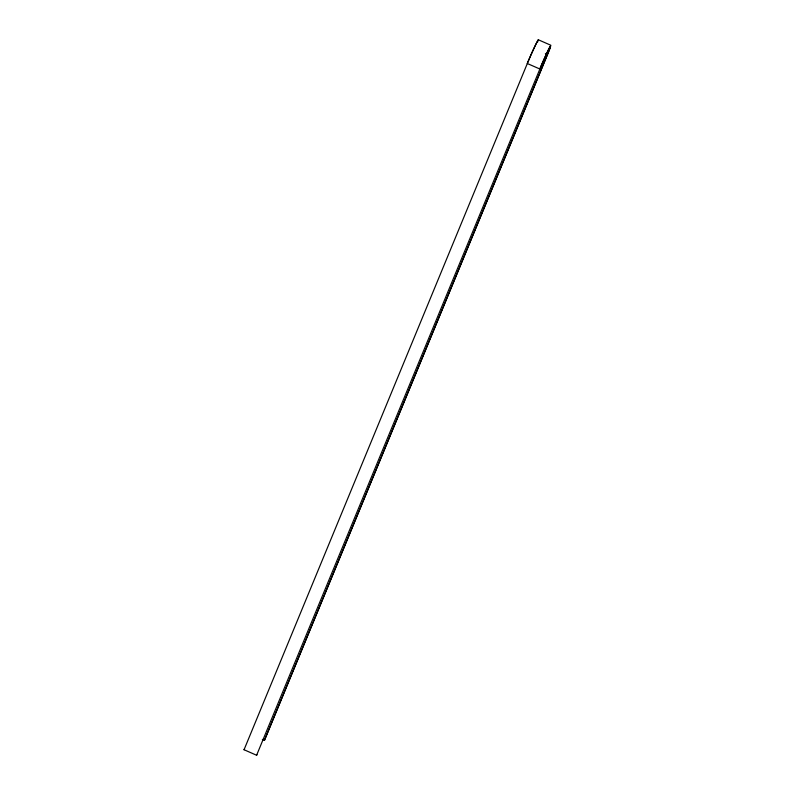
<?xml version="1.0" encoding="UTF-8"?>
<svg xmlns="http://www.w3.org/2000/svg" width="795" height="795" viewBox="0 0 795 795"><rect width="100%" height="100%" fill="white"/><g stroke="black" fill="none" stroke-linecap="round" stroke-linejoin="round"><path stroke-width="1.19" d="M262.35 739.41L264.447 740.334L548.421 52.241A17.778 0.716 -66.3 0 0 549.812 46.965A17.778 0.716 -66.3 0 0 540.709 66.879L539.825 68.996L527.264 63.491L528.148 61.364A17.778 0.716 -66.3 0 1 538.394 39.989M256.924 754.644L256.606 755.25L244.045 749.735L527.999 61.881A16.327 0.656 -66.3 0 1 535.303 45.544A16.327 0.656 -66.3 0 1 537.589 42.095M256.606 755.25L540.56 67.386A16.327 0.656 -66.3 0 1 549.067 48.634A16.327 0.656 -66.3 0 1 548.421 52.241L264.447 740.334M244.045 749.735L244.363 749.138M538.294 39.75L550.856 45.265M545.36 53.672L547.457 54.597"/></g></svg>
